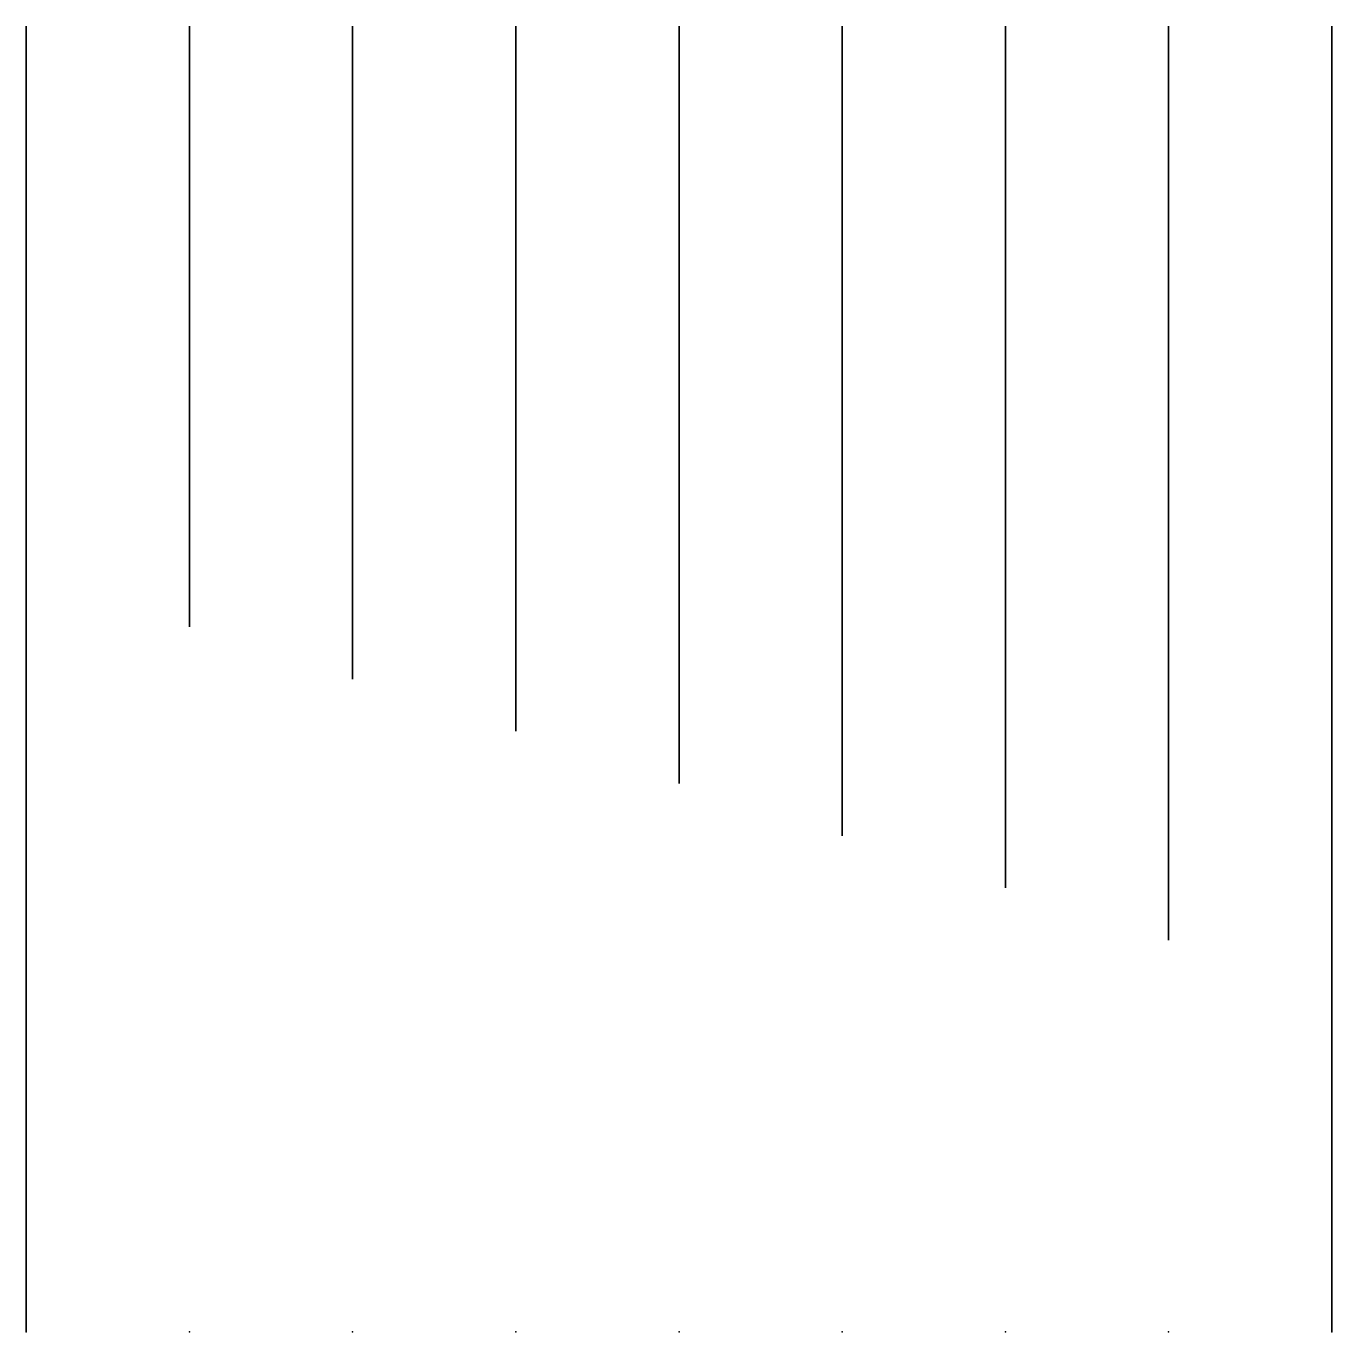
# Model space of a CAD drawing. Header units: millimetres. Extents: x 0 to 100, y 0 to 100.
import ezdxf

# ---------------------------------------------------------------- set-up
doc = ezdxf.new("R2010")
doc.units = ezdxf.units.MM
doc.header["$MEASUREMENT"] = 0
for name, color, linetype in [('helicale2 v3_Sketch1', 7, 'Continuous'), ('helicale2 v3_Sketch2', 7, 'Continuous'), ('helicale2 v3_Sketch3', 7, 'Continuous'), ('helicale2 v3_Sketch4', 7, 'Continuous'), ('helicale2 v3_Sketch5', 7, 'Continuous'), ('helicale2 v3_Sketch6', 7, 'Continuous'), ('helicale2 v3_Sketch7', 7, 'Continuous'), ('helicale2 v3_Sketch8', 7, 'Continuous'), ('helicale2 v3_Sketch9', 7, 'Continuous')]:
    doc.layers.add(name, color=color, linetype=linetype)

msp = doc.modelspace()

# ---------------------------------------------------------------- linework, layer by layer
at = {"layer": 'helicale2 v3_Sketch1'}
for p, q in [((0, 100, 10), (0, 10, 10)), ((0, 0), (0, 100)), ((0, 100), (0, 100, 10)), ((0, 10, 10), (0, 0))]:
    msp.add_line(p, q, dxfattribs=at)
msp.add_point((0, 0), dxfattribs=at)
at = {"layer": 'helicale2 v3_Sketch2'}
for p, q in [((100, 0), (100, 100)), ((100, 100), (100, 100, 10)), ((100, 100), (100, 68)), ((100, 68, 17.5), (100, 100, 17.5)), ((100, 100, 17.5), (100, 100)), ((100, 100, 10), (100, 10, 10)), ((100, 68, 10), (100, 30, 10)), ((100, 30, 10), (100, 68, 17.5)), ((100, 68), (100, 68, 17.5)), ((100, 10, 10), (100, 0))]:
    msp.add_line(p, q, dxfattribs=at)
msp.add_point((100, 0), dxfattribs=at)
at = {"layer": 'helicale2 v3_Sketch3'}
for p, q in [((87.5, 100), (87.5, 68)), ((87.5, 100, 10), (87.5, 30, 10)), ((87.5, 68, 17.5), (87.5, 100, 17.5)), ((87.5, 100, 17.5), (87.5, 100, 10)), ((87.5, 68, 25), (87.5, 100, 25)), ((87.5, 100, 25), (87.5, 100)), ((87.5, 68, 10), (87.5, 34, 10)), ((87.5, 68, 25), (87.5, 34, 10)), ((87.5, 30, 10), (87.5, 68, 17.5)), ((87.5, 68), (87.5, 68, 25))]:
    msp.add_line(p, q, dxfattribs=at)
msp.add_point((87.5, 0), dxfattribs=at)
at = {"layer": 'helicale2 v3_Sketch4'}
for p, q in [((75, 100, 32.5), (75, 100)), ((75, 100), (75, 68)), ((75, 68, 32.5), (75, 100, 32.5)), ((75, 68, 25), (75, 100, 25)), ((75, 100, 10), (75, 34, 10)), ((75, 100, 25), (75, 100, 10)), ((75, 68), (75, 68, 32.5)), ((75, 68, 10), (75, 38, 10)), ((75, 38, 10), (75, 68, 32.5)), ((75, 34, 10), (75, 68, 25))]:
    msp.add_line(p, q, dxfattribs=at)
msp.add_point((75, 0), dxfattribs=at)
at = {"layer": 'helicale2 v3_Sketch5'}
for p, q in [((62.5, 100, 10), (62.5, 38, 10)), ((62.5, 100, 32.5), (62.5, 100, 10)), ((62.5, 68, 32.5), (62.5, 100, 32.5)), ((62.5, 100), (62.5, 68)), ((62.5, 68, 40), (62.5, 100, 40)), ((62.5, 100, 40), (62.5, 100)), ((62.5, 68, 10), (62.5, 42, 10)), ((62.5, 38, 10), (62.5, 68, 32.5)), ((62.5, 42, 10), (62.5, 68, 40)), ((62.5, 68), (62.5, 68, 40))]:
    msp.add_line(p, q, dxfattribs=at)
msp.add_point((62.5, 0), dxfattribs=at)
at = {"layer": 'helicale2 v3_Sketch6'}
for p, q in [((50, 68, 47.5), (50, 100, 47.5)), ((50, 100, 47.5), (50, 100)), ((50, 100), (50, 68)), ((50, 68, 40), (50, 100, 40)), ((50, 100, 10), (50, 42, 10)), ((50, 100, 40), (50, 100, 10)), ((50, 68, 10), (50, 46, 10)), ((50, 46, 10), (50, 68, 47.5)), ((50, 68), (50, 68, 47.5)), ((50, 42, 10), (50, 68, 40))]:
    msp.add_line(p, q, dxfattribs=at)
msp.add_point((50, 0), dxfattribs=at)
at = {"layer": 'helicale2 v3_Sketch7'}
for p, q in [((37.5, 68, 55), (37.5, 100, 55)), ((37.5, 100, 55), (37.5, 100)), ((37.5, 68, 47.5), (37.5, 100, 47.5)), ((37.5, 100, 10), (37.5, 46, 10)), ((37.5, 100, 47.5), (37.5, 100, 10)), ((37.5, 100), (37.5, 68)), ((37.5, 46, 10), (37.5, 68, 47.5)), ((37.5, 68), (37.5, 68, 55)), ((37.5, 50, 10), (37.5, 68, 55)), ((37.5, 68, 10), (37.5, 50, 10))]:
    msp.add_line(p, q, dxfattribs=at)
msp.add_point((37.5, 0), dxfattribs=at)
at = {"layer": 'helicale2 v3_Sketch8'}
for p, q in [((25, 68, 62.5), (25, 100, 62.5)), ((25, 68, 55), (25, 100, 55)), ((25, 100, 62.5), (25, 100)), ((25, 100, 55), (25, 100, 10)), ((25, 100, 10), (25, 50, 10)), ((25, 100), (25, 68)), ((25, 54, 10), (25, 68, 62.5)), ((25, 68, 10), (25, 54, 10)), ((25, 68), (25, 68, 62.5)), ((25, 50, 10), (25, 68, 55))]:
    msp.add_line(p, q, dxfattribs=at)
msp.add_point((25, 0), dxfattribs=at)
at = {"layer": 'helicale2 v3_Sketch9'}
for p, q in [((12.5, 100, 10), (12.5, 54, 10)), ((12.5, 68, 62.5), (12.5, 100, 62.5)), ((12.5, 100, 62.5), (12.5, 100, 10)), ((12.5, 68, 70), (12.5, 100, 70)), ((12.5, 100), (12.5, 68)), ((12.5, 100, 70), (12.5, 100)), ((12.5, 54, 10), (12.5, 68, 62.5)), ((12.5, 68, 10), (12.5, 58, 10)), ((12.5, 68, 70), (12.5, 58, 10)), ((12.5, 68), (12.5, 68, 70))]:
    msp.add_line(p, q, dxfattribs=at)
msp.add_point((12.5, 0), dxfattribs=at)

doc.saveas('drawing.dxf')
